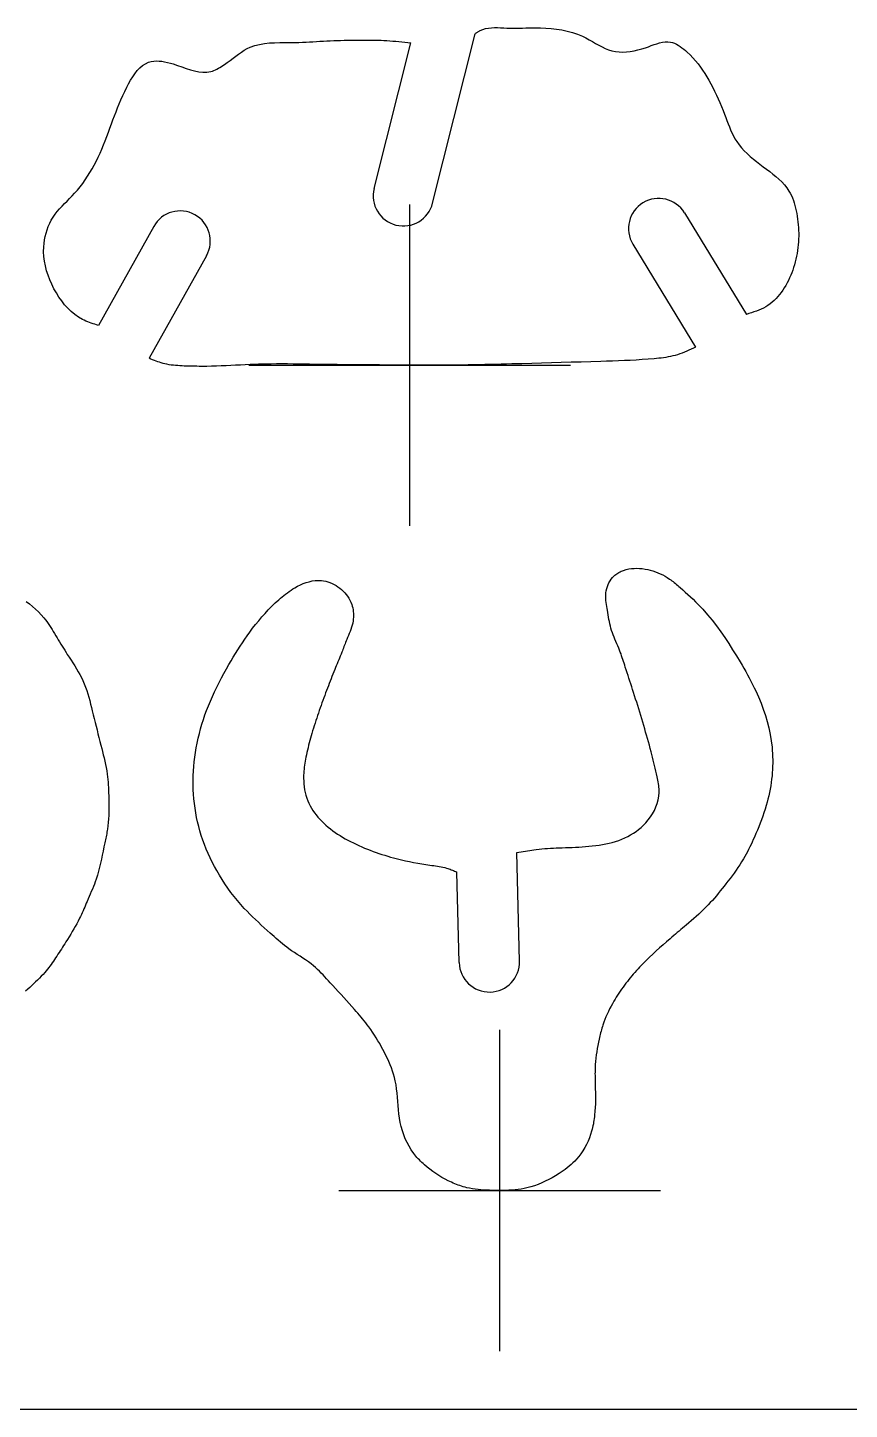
# Model space of a CAD drawing. Header units: millimetres. Extents: x -0.1 to 63, y 0 to 35.
# Drawn here: x 11.56 to 16.67, y 0 to 8.6 of the extents above; entities that cross this region are included whole.
import ezdxf

# ---------------------------------------------------------------- set-up
doc = ezdxf.new("R2010")
doc.units = ezdxf.units.MM
doc.header["$MEASUREMENT"] = 0
doc.header["$PDMODE"] = 2
doc.layers.get('0').update_dxf_attribs({"linetype": 'CONTINUOUS'})
doc.layers.add('CK_LEVEL_1', color=7, linetype='CONTINUOUS')

msp = doc.modelspace()

# ---------------------------------------------------------------- linework, layer by layer
at = {"color": 3, "linetype": 'CONTINUOUS'}
msp.add_line((30, 0), (0, 0), dxfattribs=at)
at = {"layer": 'CK_LEVEL_1', "color": 6, "linetype": 'CONTINUOUS'}
for p, q in [((14.0756, 7.5037), (14.3405, 8.5576)), ((13.7116, 7.5952), (13.9395, 8.5015)), ((15.6414, 7.4435), (16.0266, 6.8114)), ((12.3421, 7.3592), (11.9983, 6.7428)), ((15.321, 7.2483), (15.711, 6.6083)), ((12.6698, 7.1764), (12.3139, 6.5384))]:
    msp.add_line(p, q, dxfattribs=at)
at = {"layer": 'CK_LEVEL_1', "color": 3, "linetype": 'CONTINUOUS'}
for p, q in [((14.6161, 2.7884), (14.5992, 3.4636)), ((14.241, 2.779), (14.2268, 3.3425))]:
    msp.add_line(p, q, dxfattribs=at)
at = {"layer": 'CK_LEVEL_1', "color": 6, "linetype": 'CONTINUOUS'}
for points in [[(14.3405, 8.5576), (14.3439, 8.56), (14.3472, 8.5623), (14.3506, 8.5646), (14.354, 8.5668), (14.3574, 8.569), (14.3609, 8.5712), (14.3644, 8.5733), (14.3679, 8.5752), (14.3714, 8.5771), (14.388, 8.5843), (14.4052, 8.5894), (14.4231, 8.5928), (14.4415, 8.5948), (14.4603, 8.5956), (14.4793, 8.5955), (14.4984, 8.5949), (14.5176, 8.5941), (14.5367, 8.5933), (14.5568, 8.5928), (14.5767, 8.5926), (14.5964, 8.5927), (14.616, 8.5929), (14.6355, 8.5933), (14.6549, 8.5937), (14.6744, 8.594), (14.6938, 8.5943), (14.7133, 8.5943), (14.7466, 8.5939), (14.78, 8.5925), (14.8135, 8.59), (14.8469, 8.5863), (14.88, 8.581), (14.9128, 8.5741), (14.9451, 8.5653), (14.9767, 8.5545), (15.0077, 8.5415), (15.0283, 8.5312), (15.0486, 8.5202), (15.0688, 8.5088), (15.0888, 8.4973), (15.1088, 8.4861), (15.1289, 8.4756), (15.1493, 8.466), (15.1699, 8.4578), (15.1909, 8.4513), (15.2129, 8.4467), (15.2354, 8.4441), (15.2583, 8.4434), (15.2814, 8.4444), (15.3048, 8.4471), (15.3283, 8.4511), (15.352, 8.4565), (15.3756, 8.4631), (15.3991, 8.4707), (15.417, 8.477), (15.4347, 8.4835), (15.4523, 8.4898), (15.4698, 8.4957), (15.4871, 8.5006), (15.5042, 8.5045), (15.5212, 8.5068), (15.5379, 8.5072), (15.5544, 8.5055), (15.5668, 8.5025), (15.579, 8.4983), (15.5911, 8.4928), (15.6029, 8.4864), (15.6145, 8.479), (15.6259, 8.4709), (15.637, 8.4623), (15.6478, 8.4531), (15.6583, 8.4437), (15.6767, 8.426), (15.6941, 8.4077), (15.7105, 8.3889), (15.726, 8.3697), (15.7407, 8.35), (15.7547, 8.33), (15.7681, 8.3096), (15.7809, 8.2888), (15.7932, 8.2678), (15.8056, 8.2454), (15.8177, 8.2227), (15.8293, 8.1997), (15.8405, 8.1765), (15.8513, 8.153), (15.8618, 8.1292), (15.8719, 8.1053), (15.8816, 8.0811), (15.8911, 8.0567), (15.8984, 8.0371), (15.9057, 8.0175), (15.9131, 7.998), (15.9206, 7.9787), (15.9285, 7.9595), (15.9369, 7.9407), (15.9459, 7.9224), (15.9556, 7.9046), (15.9663, 7.8874), (15.9806, 7.8671), (15.9964, 7.8479), (16.0133, 7.8294), (16.0313, 7.8117), (16.0502, 7.7947), (16.0698, 7.7781), (16.09, 7.762), (16.1106, 7.7461), (16.1314, 7.7304), (16.1516, 7.7154), (16.1716, 7.7002), (16.1913, 7.6848), (16.2105, 7.669), (16.2289, 7.6527), (16.2463, 7.6357), (16.2626, 7.6179), (16.2776, 7.5992), (16.2909, 7.5793), (16.2989, 7.5653), (16.3061, 7.5507), (16.3126, 7.5358), (16.3185, 7.5204), (16.3238, 7.5048), (16.3284, 7.4889), (16.3326, 7.4728), (16.3363, 7.4565), (16.3395, 7.4402), (16.3426, 7.4226), (16.3452, 7.405), (16.3474, 7.3873), (16.3492, 7.3697), (16.3505, 7.3521), (16.3513, 7.3344), (16.3517, 7.3168), (16.3516, 7.2991), (16.3511, 7.2814), (16.3502, 7.2634), (16.3487, 7.2453), (16.3468, 7.2273), (16.3444, 7.2094), (16.3416, 7.1915), (16.3382, 7.1736), (16.3344, 7.1559), (16.3301, 7.1383), (16.3254, 7.1209), (16.3203, 7.1041), (16.3148, 7.0875), (16.3088, 7.0711), (16.3023, 7.0548), (16.2953, 7.0388), (16.2877, 7.0229), (16.2797, 7.0073), (16.2711, 6.9919), (16.262, 6.9768), (16.2529, 6.9627), (16.2432, 6.9489), (16.233, 6.9355), (16.2223, 6.9226), (16.2111, 6.9102), (16.1993, 6.8984), (16.187, 6.8873), (16.1742, 6.877), (16.1608, 6.8675), (16.1472, 6.859), (16.1332, 6.8514), (16.1187, 6.8444), (16.1039, 6.838), (16.0888, 6.8321), (16.0735, 6.8266), (16.058, 6.8214), (16.0423, 6.8163), (16.0266, 6.8114)], [(11.9983, 6.7428), (11.987, 6.7464), (11.9757, 6.75), (11.9644, 6.7536), (11.9532, 6.7575), (11.9422, 6.7615), (11.9312, 6.7657), (11.9204, 6.7702), (11.9098, 6.775), (11.8993, 6.7801), (11.8744, 6.7945), (11.8509, 6.8111), (11.8286, 6.8297), (11.8077, 6.8501), (11.788, 6.872), (11.7696, 6.8954), (11.7524, 6.9198), (11.7365, 6.9453), (11.7218, 6.9714), (11.7081, 6.9988), (11.6958, 7.0267), (11.6849, 7.055), (11.6757, 7.0837), (11.6682, 7.1128), (11.6626, 7.1421), (11.6589, 7.1717), (11.6573, 7.2015), (11.6578, 7.2314), (11.6597, 7.2531), (11.6626, 7.2748), (11.6668, 7.2963), (11.6722, 7.3175), (11.6787, 7.3384), (11.6864, 7.3589), (11.6952, 7.3788), (11.7052, 7.398), (11.7163, 7.4165), (11.7288, 7.4347), (11.7423, 7.452), (11.7567, 7.4688), (11.7717, 7.4851), (11.787, 7.5011), (11.8027, 7.517), (11.8184, 7.5328), (11.834, 7.5487), (11.8492, 7.565), (11.8669, 7.585), (11.8839, 7.6057), (11.9002, 7.6269), (11.9158, 7.6486), (11.9308, 7.6708), (11.945, 7.6934), (11.9586, 7.7165), (11.9716, 7.7399), (11.9839, 7.7637), (11.9962, 7.789), (12.0079, 7.8145), (12.0191, 7.8403), (12.0298, 7.8663), (12.0402, 7.8924), (12.0502, 7.9185), (12.06, 7.9447), (12.0696, 7.9707), (12.0791, 7.9966), (12.0884, 8.0219), (12.0977, 8.047), (12.1073, 8.0721), (12.1171, 8.0971), (12.1273, 8.1222), (12.1381, 8.1474), (12.1494, 8.1728), (12.1614, 8.1984), (12.1742, 8.2243), (12.1857, 8.2462), (12.1979, 8.268), (12.2109, 8.2891), (12.2248, 8.3092), (12.2396, 8.3279), (12.2555, 8.3448), (12.2725, 8.3594), (12.2908, 8.3714), (12.3103, 8.3802), (12.3256, 8.3846), (12.3415, 8.3872), (12.358, 8.3882), (12.375, 8.3877), (12.3923, 8.386), (12.4098, 8.3832), (12.4275, 8.3795), (12.4453, 8.3749), (12.463, 8.3697), (12.4903, 8.3608), (12.5173, 8.3514), (12.5439, 8.342), (12.5702, 8.3334), (12.5962, 8.3261), (12.6218, 8.3208), (12.647, 8.318), (12.6719, 8.3184), (12.6965, 8.3225), (12.7062, 8.3254), (12.7159, 8.3289), (12.7255, 8.3329), (12.735, 8.3375), (12.7445, 8.3425), (12.7538, 8.3479), (12.7631, 8.3536), (12.7723, 8.3596), (12.7813, 8.3657), (12.7994, 8.3786), (12.8172, 8.3919), (12.8347, 8.4052), (12.8521, 8.4183), (12.8695, 8.4311), (12.8871, 8.4433), (12.905, 8.4546), (12.9232, 8.4648), (12.9419, 8.4737), (12.9703, 8.4841), (12.9999, 8.4917), (13.0304, 8.4969), (13.0617, 8.5002), (13.0936, 8.5019), (13.1258, 8.5027), (13.1583, 8.5028), (13.1907, 8.5027), (13.2229, 8.5029), (13.245, 8.5035), (13.2669, 8.5043), (13.2887, 8.5053), (13.3103, 8.5065), (13.3319, 8.5079), (13.3534, 8.5093), (13.3749, 8.5107), (13.3965, 8.512), (13.418, 8.5132), (13.4393, 8.5142), (13.4607, 8.5151), (13.4821, 8.5159), (13.5036, 8.5165), (13.5251, 8.517), (13.5466, 8.5174), (13.5681, 8.5177), (13.5896, 8.518), (13.6111, 8.5182), (13.6292, 8.5183), (13.6472, 8.5184), (13.6653, 8.5185), (13.6833, 8.5184), (13.7014, 8.5183), (13.7194, 8.518), (13.7374, 8.5176), (13.7554, 8.5169), (13.7734, 8.5161), (13.7919, 8.5151), (13.8104, 8.5138), (13.8288, 8.5124), (13.8473, 8.5108), (13.8657, 8.5091), (13.8842, 8.5073), (13.9026, 8.5054), (13.921, 8.5034), (13.9395, 8.5015)], [(15.711, 6.6083), (15.6971, 6.6017), (15.6832, 6.5953), (15.6693, 6.5889), (15.6553, 6.5827), (15.6412, 6.5768), (15.6271, 6.5712), (15.6129, 6.5659), (15.5985, 6.561), (15.584, 6.5567), (15.5697, 6.553), (15.5553, 6.5497), (15.5409, 6.5468), (15.5263, 6.5444), (15.5116, 6.5422), (15.4969, 6.5403), (15.4821, 6.5387), (15.4673, 6.5372), (15.4525, 6.5358), (15.4155, 6.5327), (15.3786, 6.5301), (15.3418, 6.5278), (15.3049, 6.5259), (15.2681, 6.5242), (15.2313, 6.5227), (15.1945, 6.5214), (15.1577, 6.5202), (15.1208, 6.5191), (15.0596, 6.5172), (14.9983, 6.5154), (14.937, 6.5136), (14.8756, 6.5118), (14.8143, 6.5101), (14.7529, 6.5083), (14.6916, 6.5066), (14.6302, 6.505), (14.5688, 6.5033), (14.5349, 6.5024), (14.501, 6.5015), (14.4671, 6.5006), (14.4333, 6.4998), (14.3994, 6.499), (14.3655, 6.4983), (14.3316, 6.4976), (14.2977, 6.497), (14.2638, 6.4965), (14.2298, 6.4961), (14.1959, 6.4958), (14.162, 6.4955), (14.128, 6.4954), (14.0941, 6.4953), (14.0601, 6.4952), (14.0262, 6.4952), (13.9922, 6.4953), (13.9583, 6.4954), (13.9555, 6.4955), (13.9527, 6.4955), (13.95, 6.4955), (13.9472, 6.4955), (13.9444, 6.4955), (13.9416, 6.4955), (13.9389, 6.4955), (13.9361, 6.4955), (13.9333, 6.4956)]]:
    msp.add_lwpolyline(points, dxfattribs=at)
at = {"layer": 'CK_LEVEL_1', "color": 1, "linetype": 'CONTINUOUS'}
for points in [[(13.9333, 6.4956), (13.9021, 6.4957), (13.8708, 6.4959), (13.8396, 6.4961), (13.8083, 6.4964), (13.7771, 6.4966), (13.7459, 6.4969), (13.7146, 6.4971), (13.6834, 6.4974), (13.6521, 6.4977), (13.618, 6.498), (13.5839, 6.4982), (13.5498, 6.4985), (13.5157, 6.4988), (13.4816, 6.4992), (13.4475, 6.4995), (13.4134, 6.4999), (13.3792, 6.5003), (13.3451, 6.5008), (13.3109, 6.5013), (13.2766, 6.5018), (13.2424, 6.5024), (13.2082, 6.5028), (13.1739, 6.5031), (13.1397, 6.5033), (13.1054, 6.5032), (13.0712, 6.5029), (13.037, 6.5024), (13.0263, 6.5021), (13.0156, 6.5019), (13.0049, 6.5016), (12.9942, 6.5012), (12.9835, 6.5009), (12.9729, 6.5005), (12.9622, 6.5001), (12.9515, 6.4997), (12.9408, 6.4992), (12.9109, 6.4979), (12.881, 6.4964), (12.8511, 6.495), (12.8212, 6.4935), (12.7913, 6.4921), (12.7614, 6.4909), (12.7316, 6.4898), (12.7017, 6.489), (12.6718, 6.4885), (12.6563, 6.4884), (12.6408, 6.4884), (12.6253, 6.4884), (12.6098, 6.4886), (12.5943, 6.4888), (12.5788, 6.4892), (12.5632, 6.4896), (12.5477, 6.4901), (12.5321, 6.4906), (12.5185, 6.4912), (12.5048, 6.4919), (12.4912, 6.4928), (12.4777, 6.4938), (12.4641, 6.4952), (12.4507, 6.4968), (12.4373, 6.4988), (12.424, 6.5013), (12.4108, 6.5042), (12.3998, 6.5071), (12.3889, 6.5103), (12.3781, 6.5137), (12.3673, 6.5175), (12.3566, 6.5214), (12.3459, 6.5255), (12.3352, 6.5297), (12.3246, 6.5341), (12.3139, 6.5384)], [(14.4935, 1.3617), (14.4884, 1.3617), (14.4833, 1.3617), (14.4783, 1.3618), (14.4732, 1.3619), (14.4681, 1.3619), (14.463, 1.362), (14.458, 1.3621), (14.4529, 1.3622), (14.4478, 1.3623), (14.4298, 1.3628), (14.4119, 1.3635), (14.3939, 1.3644), (14.3761, 1.3657), (14.3583, 1.3673), (14.3406, 1.3694), (14.323, 1.372), (14.3055, 1.3752), (14.2882, 1.379), (14.2774, 1.3818), (14.2667, 1.3848), (14.2561, 1.3881), (14.2455, 1.3917), (14.235, 1.3955), (14.2246, 1.3995), (14.2142, 1.4037), (14.2039, 1.4081), (14.1937, 1.4126), (14.1734, 1.4223), (14.1535, 1.4325), (14.1339, 1.4434), (14.1146, 1.455), (14.0958, 1.4671), (14.0773, 1.4799), (14.0593, 1.4933), (14.0418, 1.5072), (14.0247, 1.5218), (14.0166, 1.529), (14.0087, 1.5364), (14.0009, 1.5439), (13.9933, 1.5516), (13.9858, 1.5595), (13.9785, 1.5675), (13.9715, 1.5756), (13.9646, 1.584), (13.958, 1.5925), (13.9429, 1.614), (13.9293, 1.6364), (13.917, 1.6597), (13.9061, 1.6838), (13.8965, 1.7085), (13.8881, 1.7337), (13.881, 1.7593), (13.875, 1.7853), (13.8702, 1.8114), (13.8665, 1.8375), (13.8636, 1.8635), (13.8612, 1.8896), (13.8591, 1.9157), (13.857, 1.9416), (13.8547, 1.9675), (13.8518, 1.9933), (13.8481, 2.0189), (13.8433, 2.0442), (13.8385, 2.0645), (13.8329, 2.0846), (13.8266, 2.1046), (13.8195, 2.1244), (13.8119, 2.144), (13.8037, 2.1635), (13.795, 2.1827), (13.7859, 2.2018), (13.7764, 2.2207), (13.7667, 2.2392), (13.7568, 2.2575), (13.7466, 2.2756), (13.736, 2.2935), (13.7252, 2.3112), (13.714, 2.3286), (13.7026, 2.3459), (13.6908, 2.3629), (13.6787, 2.3797), (13.6694, 2.3921), (13.66, 2.4044), (13.6504, 2.4165), (13.6406, 2.4286), (13.6308, 2.4406), (13.6208, 2.4524), (13.6107, 2.4642), (13.6006, 2.4759), (13.5904, 2.4876), (13.5738, 2.5063), (13.557, 2.5249), (13.5402, 2.5435), (13.5233, 2.5619), (13.5064, 2.5804), (13.4894, 2.5988), (13.4725, 2.6173), (13.4555, 2.6358), (13.4386, 2.6544), (13.4277, 2.6665), (13.4167, 2.6786), (13.4057, 2.6906), (13.3946, 2.7025), (13.3833, 2.7142), (13.3719, 2.7258), (13.3602, 2.737), (13.3483, 2.748), (13.336, 2.7585), (13.3198, 2.7715), (13.3031, 2.7839), (13.2861, 2.7958), (13.2688, 2.8074), (13.2513, 2.8188), (13.2338, 2.8302), (13.2163, 2.8417), (13.199, 2.8534), (13.182, 2.8654), (13.1685, 2.8755), (13.1551, 2.8859), (13.142, 2.8965), (13.129, 2.9073), (13.1162, 2.9183), (13.1035, 2.9295), (13.0908, 2.9407), (13.0782, 2.952), (13.0656, 2.9633), (13.0473, 2.9799), (13.0289, 2.9964), (13.0107, 3.013), (12.9925, 3.0298), (12.9745, 3.0466), (12.9567, 3.0637), (12.9392, 3.081), (12.9219, 3.0985), (12.9049, 3.1164), (12.8832, 3.1404), (12.8622, 3.1649), (12.8418, 3.19), (12.822, 3.2156), (12.8029, 3.2418), (12.7845, 3.2685), (12.7668, 3.2956), (12.7498, 3.3232), (12.7335, 3.3512), (12.7191, 3.3775), (12.7054, 3.4041), (12.6923, 3.431), (12.6799, 3.4583), (12.6682, 3.4858), (12.6573, 3.5136), (12.6471, 3.5418), (12.6376, 3.5701), (12.629, 3.5988), (12.6214, 3.6266), (12.6145, 3.6547), (12.6085, 3.6829), (12.6031, 3.7113), (12.5986, 3.7399), (12.5948, 3.7685), (12.5917, 3.7973), (12.5894, 3.8261), (12.5878, 3.8549), (12.587, 3.884), (12.587, 3.9131), (12.5877, 3.9421), (12.5891, 3.9712), (12.5912, 4.0002), (12.5941, 4.0292), (12.5976, 4.058), (12.6017, 4.0868), (12.6066, 4.1155), (12.6123, 4.1452), (12.6187, 4.1748), (12.6257, 4.2041), (12.6335, 4.2334), (12.6419, 4.2624), (12.6509, 4.2912), (12.6605, 4.3199), (12.6708, 4.3483), (12.6817, 4.3764), (12.6939, 4.406), (12.7066, 4.4352), (12.72, 4.4642), (12.7339, 4.493), (12.7483, 4.5215), (12.7631, 4.5499), (12.7783, 4.578), (12.7939, 4.6059), (12.8097, 4.6337), (12.8231, 4.6566), (12.8367, 4.6794), (12.8505, 4.7021), (12.8645, 4.7246), (12.8788, 4.747), (12.8933, 4.7692), (12.9082, 4.7912), (12.9233, 4.813), (12.9388, 4.8347), (12.9569, 4.8589), (12.9753, 4.8828), (12.9943, 4.9063), (13.0138, 4.9294), (13.0338, 4.952), (13.0543, 4.9741), (13.0753, 4.9956), (13.0969, 5.0165), (13.1191, 5.0367), (13.1295, 5.0458), (13.14, 5.0546), (13.1507, 5.0633), (13.1616, 5.0718), (13.1727, 5.0801), (13.184, 5.0881), (13.1955, 5.0959), (13.2073, 5.1034), (13.2194, 5.1106), (13.2364, 5.1201), (13.2539, 5.1287), (13.2719, 5.1366), (13.2902, 5.1433), (13.3087, 5.1489), (13.3275, 5.1532), (13.3463, 5.1559), (13.3652, 5.157), (13.3841, 5.1563), (13.3977, 5.1546), (13.4111, 5.1519), (13.4244, 5.1483), (13.4375, 5.1438), (13.4504, 5.1385), (13.4629, 5.1324), (13.4751, 5.1255), (13.4868, 5.1179), (13.4982, 5.1096), (13.5092, 5.1005), (13.5197, 5.0907), (13.5295, 5.0804), (13.5387, 5.0695), (13.5472, 5.0581), (13.5549, 5.0462), (13.5617, 5.0339), (13.5677, 5.0211), (13.5728, 5.0079), (13.5762, 4.9968), (13.579, 4.9855), (13.5812, 4.9741), (13.5827, 4.9625), (13.5836, 4.9508), (13.5839, 4.9392), (13.5836, 4.9275), (13.5827, 4.9159), (13.5812, 4.9044), (13.5787, 4.8911), (13.5754, 4.878), (13.5716, 4.865), (13.5673, 4.8521), (13.5626, 4.8393), (13.5576, 4.8266), (13.5524, 4.814), (13.5472, 4.8014), (13.542, 4.7888), (13.5384, 4.78), (13.535, 4.7713), (13.5315, 4.7625), (13.5281, 4.7537), (13.5247, 4.745), (13.5213, 4.7362), (13.5179, 4.7274), (13.5145, 4.7187), (13.5111, 4.7099), (13.5064, 4.6979), (13.5015, 4.686), (13.4966, 4.674), (13.4917, 4.662), (13.4868, 4.6501), (13.4819, 4.6381), (13.4769, 4.6262), (13.472, 4.6142), (13.4671, 4.6023), (13.4613, 4.588), (13.4555, 4.5736), (13.4498, 4.5592), (13.4441, 4.5449), (13.4385, 4.5305), (13.4329, 4.516), (13.4274, 4.5016), (13.4219, 4.4872), (13.4164, 4.4727), (13.4106, 4.4571), (13.4048, 4.4415), (13.399, 4.4259), (13.3933, 4.4102), (13.3876, 4.3946), (13.382, 4.3789), (13.3764, 4.3632), (13.3709, 4.3474), (13.3655, 4.3317), (13.3602, 4.316), (13.3549, 4.3003), (13.3498, 4.2846), (13.3447, 4.2688), (13.3396, 4.2531), (13.3347, 4.2373), (13.3299, 4.2214), (13.3252, 4.2055), (13.3206, 4.1896), (13.3164, 4.175), (13.3124, 4.1604), (13.3085, 4.1457), (13.3047, 4.131), (13.301, 4.1163), (13.2975, 4.1015), (13.2942, 4.0868), (13.291, 4.0719), (13.2879, 4.0571), (13.2855, 4.0447), (13.2833, 4.0322), (13.2813, 4.0198), (13.2794, 4.0073), (13.2778, 3.9948), (13.2764, 3.9823), (13.2752, 3.9697), (13.2744, 3.957), (13.2738, 3.9444), (13.2736, 3.9264), (13.2741, 3.9084), (13.2753, 3.8905), (13.2773, 3.8726), (13.28, 3.8548), (13.2836, 3.8372), (13.288, 3.8199), (13.2934, 3.8028), (13.2996, 3.7861), (13.3065, 3.7704), (13.3141, 3.7551), (13.3226, 3.7402), (13.3317, 3.7256), (13.3416, 3.7115), (13.352, 3.6977), (13.3629, 3.6844), (13.3744, 3.6715), (13.3863, 3.659), (13.3993, 3.6462), (13.4128, 3.6339), (13.4266, 3.6221), (13.4408, 3.6107), (13.4553, 3.5997), (13.4701, 3.5891), (13.4851, 3.579), (13.5004, 3.5692), (13.516, 3.5597), (13.5325, 3.5501), (13.5493, 3.5408), (13.5662, 3.5319), (13.5833, 3.5234), (13.6005, 3.5151), (13.6179, 3.5071), (13.6354, 3.4994), (13.6531, 3.492), (13.6708, 3.4848), (13.6885, 3.4779), (13.7063, 3.4713), (13.7242, 3.4649), (13.7421, 3.4587), (13.7602, 3.4527), (13.7783, 3.447), (13.7964, 3.4414), (13.8146, 3.4361), (13.8329, 3.431), (13.8577, 3.4245), (13.8825, 3.4184), (13.9075, 3.4126), (13.9326, 3.4072), (13.9577, 3.4022), (13.9829, 3.3975), (14.0082, 3.3932), (14.0337, 3.3893), (14.0592, 3.3857), (14.0708, 3.3841), (14.0824, 3.3826), (14.0941, 3.381), (14.1057, 3.3794), (14.1172, 3.3775), (14.1287, 3.3755), (14.1401, 3.3731), (14.1514, 3.3704), (14.1626, 3.3673), (14.1699, 3.3651), (14.1771, 3.3626), (14.1843, 3.36), (14.1914, 3.3573), (14.1985, 3.3545), (14.2056, 3.3515), (14.2127, 3.3486), (14.2198, 3.3455), (14.2268, 3.3425)]]:
    msp.add_lwpolyline(points, dxfattribs=at)
at = {"layer": 'CK_LEVEL_1', "color": 3, "linetype": 'CONTINUOUS'}
for points in [[(14.5992, 3.4636), (14.6125, 3.466), (14.6258, 3.4684), (14.6391, 3.4708), (14.6525, 3.473), (14.6658, 3.4752), (14.6792, 3.4774), (14.6926, 3.4793), (14.706, 3.4812), (14.7194, 3.4829), (14.7372, 3.4849), (14.7551, 3.4866), (14.773, 3.4881), (14.7909, 3.4893), (14.8088, 3.4904), (14.8268, 3.4913), (14.8447, 3.4922), (14.8627, 3.4929), (14.8806, 3.4936), (14.9015, 3.4944), (14.9224, 3.4953), (14.9433, 3.4962), (14.9642, 3.4972), (14.9851, 3.4984), (15.006, 3.4998), (15.0269, 3.5013), (15.0478, 3.5032), (15.0686, 3.5053), (15.0895, 3.5078), (15.1104, 3.5107), (15.1312, 3.514), (15.1519, 3.5179), (15.1724, 3.5223), (15.1928, 3.5274), (15.213, 3.5332), (15.2328, 3.5398), (15.2525, 3.5472), (15.2708, 3.555), (15.2889, 3.5637), (15.3065, 3.5733), (15.3237, 3.5836), (15.3404, 3.5948), (15.3565, 3.6069), (15.372, 3.6199), (15.3869, 3.6337), (15.401, 3.6484), (15.4163, 3.6664), (15.4304, 3.6854), (15.4432, 3.7054), (15.4546, 3.7261), (15.4643, 3.7475), (15.4723, 3.7695), (15.4784, 3.7919), (15.4824, 3.8145), (15.4842, 3.8373), (15.4843, 3.8483), (15.4838, 3.8593), (15.4829, 3.8702), (15.4817, 3.8812), (15.4801, 3.8922), (15.4783, 3.9031), (15.4762, 3.9141), (15.474, 3.925), (15.4717, 3.9359), (15.4679, 3.9533), (15.4641, 3.9706), (15.4601, 3.9879), (15.456, 4.0051), (15.4519, 4.0223), (15.4477, 4.0395), (15.4434, 4.0566), (15.439, 4.0737), (15.4345, 4.0908), (15.429, 4.1113), (15.4234, 4.1318), (15.4177, 4.1523), (15.4119, 4.1727), (15.4061, 4.1932), (15.4002, 4.2136), (15.3942, 4.234), (15.3881, 4.2545), (15.3821, 4.2749), (15.3759, 4.2955), (15.3697, 4.3161), (15.3635, 4.3367), (15.3572, 4.3573), (15.3508, 4.3779), (15.3445, 4.3984), (15.338, 4.419), (15.3315, 4.4395), (15.325, 4.46), (15.3193, 4.4776), (15.3136, 4.4951), (15.3079, 4.5127), (15.3022, 4.5303), (15.2964, 4.5478), (15.2907, 4.5654), (15.285, 4.5829), (15.2794, 4.6005), (15.2737, 4.6181), (15.27, 4.6298), (15.2664, 4.6414), (15.2626, 4.653), (15.2589, 4.6646), (15.255, 4.6762), (15.2511, 4.6877), (15.2471, 4.6992), (15.2428, 4.7107), (15.2385, 4.7221), (15.2329, 4.7358), (15.2271, 4.7494), (15.2213, 4.7631), (15.2154, 4.7767), (15.2095, 4.7903), (15.2039, 4.8039), (15.1984, 4.8176), (15.1933, 4.8315), (15.1887, 4.8454), (15.1846, 4.859), (15.181, 4.8727), (15.1777, 4.8865), (15.1748, 4.9004), (15.172, 4.9144), (15.1695, 4.9285), (15.167, 4.9426), (15.1646, 4.9567), (15.1622, 4.9709), (15.1602, 4.983), (15.1582, 4.9951), (15.1563, 5.0072), (15.1547, 5.0193), (15.1534, 5.0315), (15.1525, 5.0436), (15.1522, 5.0558), (15.1526, 5.068), (15.1536, 5.0802), (15.1556, 5.093), (15.1584, 5.1057), (15.1622, 5.1182), (15.1668, 5.1305), (15.1723, 5.1423), (15.1786, 5.1537), (15.1858, 5.1644), (15.1938, 5.1745), (15.2027, 5.1837), (15.2085, 5.1889), (15.2146, 5.1938), (15.221, 5.1984), (15.2276, 5.2026), (15.2344, 5.2066), (15.2414, 5.2102), (15.2485, 5.2135), (15.2558, 5.2165), (15.2632, 5.2193), (15.2792, 5.2242), (15.2956, 5.2279), (15.3121, 5.2304), (15.3289, 5.2318), (15.3458, 5.2322), (15.3627, 5.2316), (15.3795, 5.2301), (15.3963, 5.2277), (15.4129, 5.2245), (15.4291, 5.2206), (15.4451, 5.2159), (15.4608, 5.2106), (15.4762, 5.2046), (15.4913, 5.198), (15.5061, 5.1907), (15.5206, 5.1829), (15.5347, 5.1745), (15.5485, 5.1655), (15.5561, 5.1602), (15.5636, 5.1547), (15.571, 5.1491), (15.5783, 5.1434), (15.5856, 5.1376), (15.5927, 5.1317), (15.5999, 5.1257), (15.6069, 5.1196), (15.614, 5.1136), (15.6304, 5.0991), (15.6468, 5.0846), (15.6629, 5.0698), (15.6789, 5.0549), (15.6947, 5.0398), (15.7103, 5.0245), (15.7256, 5.009), (15.7407, 4.9932), (15.7555, 4.9772), (15.7849, 4.9437), (15.8132, 4.9092), (15.8405, 4.8739), (15.8668, 4.8378), (15.8923, 4.801), (15.9171, 4.7637), (15.9412, 4.7259), (15.9647, 4.6878), (15.9877, 4.6495), (15.9993, 4.6298), (16.0108, 4.6101), (16.0222, 4.5903), (16.0333, 4.5704), (16.0442, 4.5504), (16.055, 4.5303), (16.0654, 4.51), (16.0756, 4.4896), (16.0854, 4.4689), (16.1021, 4.4319), (16.1175, 4.3942), (16.1318, 4.3561), (16.1447, 4.3174), (16.1561, 4.2783), (16.1661, 4.2389), (16.1745, 4.1991), (16.1811, 4.1591), (16.186, 4.1188), (16.1877, 4.0991), (16.189, 4.0793), (16.1898, 4.0596), (16.1902, 4.0398), (16.1901, 4.02), (16.1897, 4.0003), (16.1888, 3.9805), (16.1875, 3.9608), (16.1858, 3.9411), (16.1835, 3.9202), (16.1807, 3.8995), (16.1776, 3.8787), (16.174, 3.8581), (16.1699, 3.8375), (16.1655, 3.817), (16.1607, 3.7966), (16.1554, 3.7764), (16.1498, 3.7562), (16.1431, 3.7339), (16.136, 3.7118), (16.1285, 3.6898), (16.1206, 3.6679), (16.1124, 3.6462), (16.1038, 3.6246), (16.095, 3.603), (16.0859, 3.5816), (16.0766, 3.5602), (16.0696, 3.5447), (16.0626, 3.5292), (16.0554, 3.5138), (16.048, 3.4985), (16.0404, 3.4833), (16.0327, 3.4682), (16.0247, 3.4533), (16.0164, 3.4385), (16.0079, 3.4238), (15.997, 3.4059), (15.9857, 3.3883), (15.9741, 3.3709), (15.9621, 3.3537), (15.9499, 3.3366), (15.9374, 3.3197), (15.9248, 3.3029), (15.912, 3.2862), (15.8991, 3.2695), (15.8875, 3.2545), (15.8757, 3.2396), (15.8639, 3.2247), (15.8519, 3.2099), (15.8398, 3.1953), (15.8275, 3.1808), (15.815, 3.1665), (15.8023, 3.1525), (15.7894, 3.1386), (15.775, 3.1238), (15.7604, 3.1093), (15.7454, 3.095), (15.7303, 3.0809), (15.715, 3.067), (15.6995, 3.0533), (15.6839, 3.0397), (15.6682, 3.0262), (15.6524, 3.0128), (15.6413, 3.0033), (15.6302, 2.9939), (15.6191, 2.9846), (15.608, 2.9752), (15.597, 2.9658), (15.5859, 2.9564), (15.5748, 2.947), (15.5637, 2.9376), (15.5527, 2.9281), (15.5308, 2.9092), (15.509, 2.8902), (15.4873, 2.871), (15.4659, 2.8516), (15.4446, 2.832), (15.4236, 2.8121), (15.403, 2.7919), (15.3826, 2.7714), (15.3626, 2.7505), (15.3527, 2.7398), (15.3429, 2.7291), (15.3332, 2.7182), (15.3236, 2.7072), (15.3141, 2.6961), (15.3048, 2.6849), (15.2956, 2.6737), (15.2865, 2.6623), (15.2775, 2.6508), (15.2685, 2.6389), (15.2596, 2.6268), (15.2509, 2.6147), (15.2424, 2.6024), (15.234, 2.5901), (15.2258, 2.5776), (15.2178, 2.5649), (15.21, 2.5522), (15.2024, 2.5393), (15.1935, 2.5235), (15.1848, 2.5075), (15.1765, 2.4913), (15.1685, 2.4749), (15.1609, 2.4584), (15.1537, 2.4417), (15.1469, 2.4248), (15.1405, 2.4078), (15.1346, 2.3906), (15.1315, 2.3811), (15.1285, 2.3715), (15.1256, 2.3619), (15.1229, 2.3522), (15.1203, 2.3425), (15.1178, 2.3328), (15.1154, 2.3231), (15.1131, 2.3133), (15.1108, 2.3035), (15.1066, 2.2839), (15.1026, 2.2642), (15.0991, 2.2444), (15.0958, 2.2246), (15.093, 2.2047), (15.0906, 2.1848), (15.0886, 2.1648), (15.0871, 2.1448), (15.0861, 2.1248), (15.0857, 2.1156), (15.0855, 2.1063), (15.0854, 2.0971), (15.0853, 2.0878), (15.0854, 2.0785), (15.0854, 2.0693), (15.0855, 2.06), (15.0857, 2.0507), (15.0859, 2.0415), (15.0864, 2.018), (15.087, 1.9946), (15.0874, 1.9711), (15.0877, 1.9477), (15.0877, 1.9243), (15.0874, 1.9009), (15.0866, 1.8775), (15.0852, 1.8542), (15.0831, 1.8309), (15.0819, 1.8198), (15.0805, 1.8086), (15.0788, 1.7975), (15.077, 1.7864), (15.075, 1.7753), (15.0727, 1.7642), (15.0702, 1.7532), (15.0675, 1.7422), (15.0645, 1.7313), (15.0579, 1.7099), (15.0503, 1.6888), (15.0418, 1.6681), (15.0322, 1.6478), (15.0217, 1.628), (15.0102, 1.6087), (14.9978, 1.5902), (14.9844, 1.5724), (14.9701, 1.5555), (14.9594, 1.5441), (14.9483, 1.5331), (14.9369, 1.5226), (14.925, 1.5124), (14.9128, 1.5026), (14.9004, 1.4931), (14.8876, 1.4839), (14.8747, 1.475), (14.8615, 1.4664), (14.8407, 1.4535), (14.8196, 1.4411), (14.7981, 1.4295), (14.7762, 1.4186), (14.754, 1.4085), (14.7315, 1.3993), (14.7088, 1.3911), (14.6857, 1.3839), (14.6624, 1.3779), (14.644, 1.3739), (14.6255, 1.3706), (14.6069, 1.3679), (14.5882, 1.3658), (14.5694, 1.3642), (14.5505, 1.363), (14.5315, 1.3622), (14.5125, 1.3618), (14.4935, 1.3617)], [(11.5494, 5.0262), (11.5691, 5.0105), (11.5884, 4.9944), (11.6072, 4.9778), (11.6253, 4.9607), (11.6426, 4.9429), (11.659, 4.9242), (11.6682, 4.9126), (11.677, 4.9008), (11.6856, 4.8887), (11.6939, 4.8764), (11.702, 4.8639), (11.7099, 4.8512), (11.7176, 4.8385), (11.7253, 4.8257), (11.733, 4.8129), (11.7408, 4.7999), (11.7487, 4.7868), (11.7565, 4.7738), (11.7644, 4.7608), (11.7723, 4.7478), (11.7803, 4.7349), (11.7883, 4.722), (11.7965, 4.7092), (11.8046, 4.6963), (11.8161, 4.6786), (11.8276, 4.6608), (11.8391, 4.6431), (11.8505, 4.6252), (11.8616, 4.6072), (11.8723, 4.5891), (11.8826, 4.5707), (11.8923, 4.5521), (11.9013, 4.5332), (11.9099, 4.5132), (11.9178, 4.4928), (11.925, 4.4722), (11.9316, 4.4513), (11.9378, 4.4302), (11.9436, 4.409), (11.9492, 4.3877), (11.9545, 4.3664), (11.9598, 4.345), (11.9656, 4.3212), (11.9715, 4.2974), (11.9774, 4.2737), (11.9833, 4.25), (11.9892, 4.2264), (11.9952, 4.2027), (12.0011, 4.179), (12.0072, 4.1554), (12.0132, 4.1317), (12.0183, 4.1118), (12.0234, 4.092), (12.0284, 4.0721), (12.0332, 4.0521), (12.0378, 4.0322), (12.0421, 4.0121), (12.046, 3.9921), (12.0496, 3.9719), (12.0526, 3.9517), (12.0547, 3.9351), (12.0565, 3.9184), (12.058, 3.9016), (12.0592, 3.8849), (12.0602, 3.8681), (12.061, 3.8512), (12.0616, 3.8344), (12.0621, 3.8175), (12.0625, 3.8006), (12.0629, 3.7793), (12.0631, 3.758), (12.0631, 3.7367), (12.0628, 3.7154), (12.0622, 3.6942), (12.061, 3.6729), (12.0594, 3.6518), (12.0572, 3.6307), (12.0544, 3.6098), (12.0529, 3.6002), (12.0512, 3.5907), (12.0494, 3.5812), (12.0476, 3.5717), (12.0457, 3.5622), (12.0437, 3.5528), (12.0417, 3.5433), (12.0397, 3.5338), (12.0377, 3.5243), (12.0325, 3.4989), (12.0274, 3.4735), (12.0222, 3.4481), (12.0169, 3.4228), (12.0113, 3.3975), (12.0053, 3.3723), (11.9988, 3.3474), (11.9917, 3.3226), (11.9838, 3.2981), (11.9783, 3.2825), (11.9726, 3.2671), (11.9665, 3.2517), (11.9603, 3.2364), (11.9539, 3.2211), (11.9473, 3.2059), (11.9408, 3.1907), (11.9342, 3.1755), (11.9276, 3.1603), (11.9226, 3.1485), (11.9175, 3.1367), (11.9125, 3.1249), (11.9075, 3.1131), (11.9024, 3.1014), (11.8972, 3.0896), (11.8919, 3.078), (11.8865, 3.0664), (11.8809, 3.0548), (11.8724, 3.038), (11.8636, 3.0213), (11.8544, 3.0047), (11.845, 2.9883), (11.8354, 2.972), (11.8256, 2.9558), (11.8156, 2.9397), (11.8056, 2.9237), (11.7955, 2.9077), (11.7885, 2.8967), (11.7816, 2.8857), (11.7746, 2.8747), (11.7676, 2.8637), (11.7605, 2.8528), (11.7534, 2.8419), (11.7463, 2.8309), (11.7392, 2.8201), (11.732, 2.8092), (11.725, 2.7988), (11.718, 2.7884), (11.7108, 2.7781), (11.7036, 2.7679), (11.6963, 2.7578), (11.6888, 2.7478), (11.6812, 2.7379), (11.6733, 2.7281), (11.6653, 2.7185), (11.6544, 2.7061), (11.643, 2.6939), (11.6314, 2.6819), (11.6196, 2.6702), (11.6075, 2.6587), (11.5953, 2.6473), (11.583, 2.636), (11.5706, 2.6248), (11.5581, 2.6136), (11.544, 2.6011)]]:
    msp.add_lwpolyline(points, dxfattribs=at)
at = {"layer": 'CK_LEVEL_1', "color": 6, "linetype": 'CONTINUOUS'}
for centre, start, end in [((13.8936, 7.5495), 165.88847, 345.88847), ((15.4812, 7.3459), 31.35709, 211.35709), ((12.506, 7.2678), 330.84621, 510.84621)]:
    msp.add_arc(centre, 0.1876, start, end, dxfattribs=at)
at = {"layer": 'CK_LEVEL_1', "color": 3, "linetype": 'CONTINUOUS'}
msp.add_arc((14.4286, 2.7837), 0.1876, 181.4398, 361.4398, dxfattribs=at)
at = {"layer": 'CK_LEVEL_1', "color": 1, "linetype": 'CONTINUOUS'}
for p in [(13.9333, 6.4956), (14.4935, 1.3617)]:
    msp.add_point(p, dxfattribs=at)

doc.saveas('drawing.dxf')
